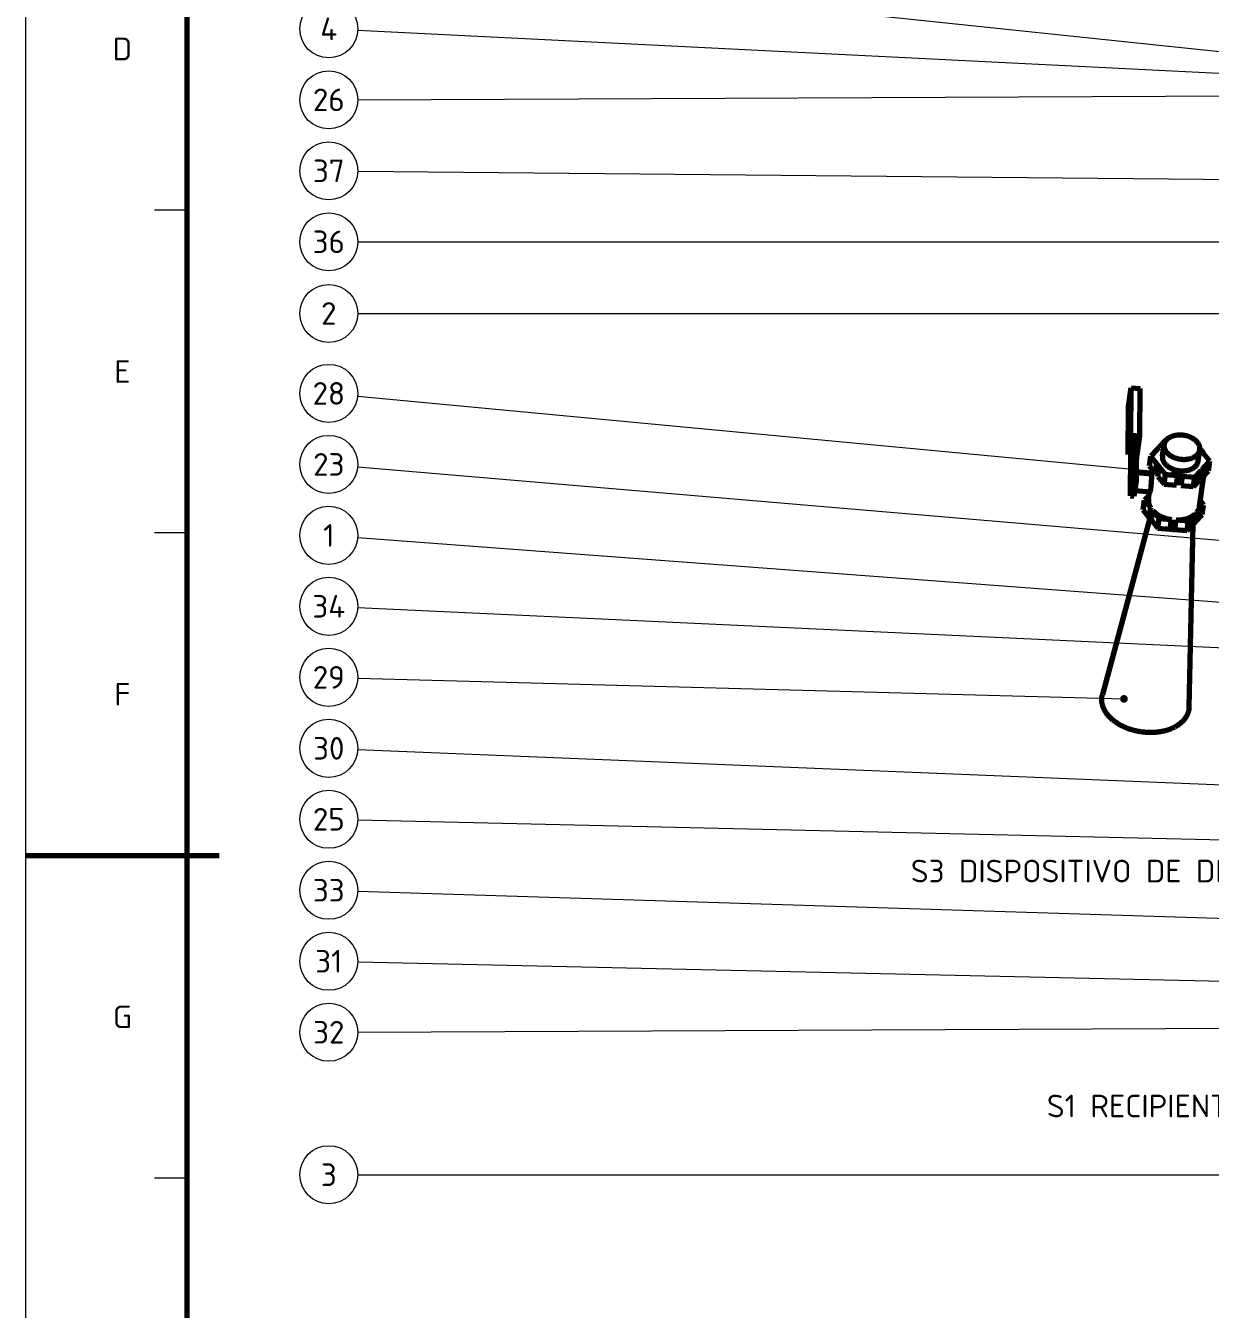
# Model space of a CAD drawing. Header units: millimetres. Extents: x 0 to 841, y 0 to 594.
# Drawn here: x 0 to 183.7, y 226.7 to 425.6 of the extents above; entities that cross this region are included whole.
import ezdxf
from ezdxf.enums import TextEntityAlignment as Align

# ---------------------------------------------------------------- set-up
doc = ezdxf.new("R2010")
doc.units = ezdxf.units.MM
for name, color, linetype, lineweight in [('01-VISIBLE', 7, 'CONTINUOUS', 70), ('06-TEXTO', 7, 'CONTINUOUS', 25), ('07-RECUADRO', 7, 'CONTINUOUS', 70), ('08-FINA', 5, 'CONTINUOUS', 18)]:
    doc.layers.add(name, color=color, linetype=linetype, lineweight=lineweight)
doc.styles.add('ISO3098', font='isocpeur.ttf')

msp = doc.modelspace()

# ---------------------------------------------------------------- hatches: boundary and pattern name
at = {"layer": '08-FINA'}
h = msp.add_hatch(color=7, dxfattribs=at)
h.dxf.hatch_style = 1
edge = h.paths.add_edge_path()
edge.add_arc((178.22, 356.28), 0.6, 0, 360)
h = msp.add_hatch(color=7, dxfattribs=at)
h.dxf.hatch_style = 1
edge = h.paths.add_edge_path()
edge.add_arc((170.29, 321.28), 0.6, 0, 360)

# ---------------------------------------------------------------- linework, layer by layer
at = {"layer": '01-VISIBLE'}
for p, q in [((171, 366.52), (171.42, 369.48)), ((171.35, 362.13), (171.42, 369.48)), ((171.42, 369.48), (172.82, 369.36)), ((172.74, 362.02), (172.82, 369.36)), ((170.93, 359.17), (171, 366.52)), ((170.93, 359.17), (171.35, 362.13)), ((171.35, 362.13), (172.74, 362.02)), ((171.37, 359.44), (171.71, 361.8)), ((171.64, 355.13), (171.71, 361.8)), ((172.3, 361.75), (171.71, 361.8)), ((172.24, 355.08), (172.3, 361.75)), ((172.32, 359.06), (172.74, 362.02)), ((176.77, 361.36), (175.8, 360.32)), ((176.26, 358.9), (176.51, 360.68)), ((176.83, 361.35), (176.77, 361.36)), ((182.3, 359.77), (182.07, 360.06)), ((170.93, 359.17), (171.37, 359.14)), ((171.3, 352.76), (171.37, 359.44)), ((172.28, 359.06), (172.32, 359.06)), ((174.25, 357.41), (174.46, 358.89)), ((175.43, 359.93), (174.46, 358.89)), ((174.46, 358.89), (175.41, 357.69)), ((181.8, 358.11), (182.06, 359.88)), ((182.63, 357.08), (183.61, 358.12)), ((183.61, 358.12), (182.65, 359.33)), ((183.4, 356.64), (183.61, 358.12)), ((174.58, 356.09), (172.25, 356.29)), ((174.25, 357.41), (175.2, 356.21)), ((174.61, 355.84), (174.75, 356.78)), ((175.2, 356.21), (175.41, 357.69)), ((175.55, 355.76), (175.77, 357.24)), ((175.77, 357.24), (176.72, 356.04)), ((181.29, 355.65), (182.27, 356.69)), ((182.06, 355.22), (182.27, 356.69)), ((182.42, 355.6), (182.63, 357.08)), ((182.42, 355.6), (183.4, 356.64)), ((171.3, 352.76), (171.64, 355.13)), ((171.64, 355.13), (172.24, 355.08)), ((171.9, 352.71), (172.24, 355.08)), ((175.55, 355.76), (176.51, 354.56)), ((176.51, 354.56), (176.72, 356.04)), ((176.51, 354.56), (178.44, 354.4)), ((176.72, 356.04), (178.65, 355.88)), ((178.44, 354.4), (178.65, 355.88)), ((179.15, 354.34), (179.36, 355.82)), ((179.15, 354.34), (181.08, 354.17)), ((179.36, 355.82), (181.29, 355.65)), ((181.08, 354.17), (181.29, 355.65)), ((181.08, 354.17), (182.06, 355.22)), ((182.02, 351.13), (182.7, 355.9)), ((171.3, 352.76), (171.9, 352.71)), ((174.35, 353.3), (172.01, 353.5)), ((174.18, 352.82), (173.49, 352.08)), ((174.1, 352.27), (174.25, 353.31)), ((173.28, 350.6), (173.49, 352.08)), ((173.28, 350.6), (174.23, 349.4)), ((173.49, 352.08), (174.44, 350.88)), ((174.23, 349.4), (174.44, 350.88)), ((174.58, 348.95), (174.79, 350.43)), ((174.79, 350.43), (175.75, 349.23)), ((181.45, 348.8), (181.66, 350.28)), ((181.66, 350.28), (182.63, 351.32)), ((182.63, 351.32), (182.14, 351.95)), ((182.42, 349.84), (182.63, 351.32)), ((174.3, 349.29), (166.96, 321.95)), ((174.58, 348.95), (175.54, 347.75)), ((175.54, 347.75), (175.75, 349.23)), ((175.75, 349.23), (177.68, 349.07)), ((177.46, 347.59), (177.68, 349.07)), ((178.18, 347.53), (178.39, 349.01)), ((178.39, 349.01), (180.32, 348.85)), ((180.11, 347.37), (180.32, 348.85)), ((180.11, 347.37), (181.09, 348.41)), ((180.32, 348.85), (181.3, 349.89)), ((181, 348.31), (180.38, 320.03)), ((181.09, 348.41), (181.3, 349.89)), ((181.45, 348.8), (182.42, 349.84)), ((175.54, 347.75), (177.46, 347.59)), ((178.18, 347.53), (180.11, 347.37))]:
    msp.add_line(p, q, dxfattribs=at)
for points in [[(182.07, 360.05), (182.07, 360.13), (182.06, 360.21), (182.05, 360.29), (182.03, 360.37), (182.01, 360.44), (181.99, 360.52), (181.96, 360.6), (181.93, 360.67), (181.89, 360.74), (181.85, 360.81), (181.81, 360.88), (181.76, 360.94), (181.71, 361.01), (181.66, 361.07), (181.61, 361.13), (181.55, 361.19), (181.5, 361.24), (181.44, 361.3), (181.38, 361.35), (181.31, 361.4), (181.25, 361.45), (181.19, 361.5), (181.12, 361.54), (181.05, 361.59), (180.98, 361.63), (180.91, 361.67), (180.84, 361.71), (180.77, 361.75), (180.7, 361.78), (180.63, 361.82), (180.55, 361.85), (180.48, 361.88), (180.4, 361.91), (180.33, 361.93), (180.25, 361.96), (180.18, 361.98), (180.1, 362.01), (180.02, 362.03), (179.94, 362.05), (179.86, 362.07), (179.79, 362.08), (179.71, 362.1), (179.63, 362.11), (179.55, 362.12), (179.47, 362.13), (179.39, 362.14), (179.31, 362.15), (179.23, 362.16), (179.15, 362.16), (179.07, 362.16), (178.99, 362.16), (178.91, 362.16), (178.83, 362.16), (178.75, 362.16), (178.67, 362.15), (178.59, 362.15), (178.51, 362.14), (178.43, 362.13), (178.35, 362.12), (178.27, 362.1), (178.19, 362.09), (178.11, 362.07), (178.03, 362.05), (177.96, 362.03), (177.88, 362.01), (177.8, 361.98), (177.73, 361.95), (177.65, 361.92), (177.58, 361.89), (177.5, 361.86), (177.43, 361.82), (177.36, 361.79), (177.29, 361.74), (177.23, 361.7), (177.16, 361.66), (177.09, 361.61), (177.03, 361.56), (176.97, 361.5), (176.91, 361.45), (176.86, 361.39), (176.81, 361.33), (176.76, 361.26), (176.71, 361.2), (176.67, 361.13), (176.63, 361.06), (176.6, 360.99), (176.57, 360.91), (176.55, 360.83), (176.53, 360.76), (176.51, 360.68)], [(175.8, 360.32), (175.73, 360.26), (175.67, 360.2), (175.6, 360.13), (175.55, 360.07), (175.49, 360), (175.43, 359.93)], [(176.51, 360.68), (176.51, 360.6), (176.5, 360.52), (176.5, 360.44), (176.51, 360.36), (176.52, 360.28), (176.54, 360.2), (176.56, 360.12), (176.58, 360.04), (176.61, 359.97), (176.65, 359.9), (176.68, 359.82), (176.72, 359.75), (176.77, 359.69), (176.81, 359.62), (176.86, 359.56), (176.91, 359.49), (176.96, 359.43), (177.02, 359.37), (177.08, 359.32), (177.13, 359.26), (177.2, 359.21), (177.26, 359.16), (177.32, 359.11), (177.39, 359.06), (177.45, 359.02), (177.52, 358.97), (177.59, 358.93), (177.66, 358.89), (177.73, 358.85), (177.8, 358.82), (177.87, 358.78), (177.94, 358.75), (178.02, 358.71), (178.09, 358.68), (178.17, 358.66), (178.24, 358.63), (178.32, 358.6), (178.4, 358.58), (178.47, 358.56), (178.55, 358.53), (178.63, 358.51), (178.71, 358.5), (178.79, 358.48), (178.86, 358.46), (178.94, 358.45), (179.02, 358.44), (179.1, 358.43), (179.18, 358.42), (179.26, 358.41), (179.34, 358.41), (179.42, 358.4), (179.5, 358.4), (179.58, 358.4), (179.66, 358.4), (179.74, 358.4), (179.83, 358.4), (179.91, 358.41), (179.99, 358.41), (180.07, 358.42), (180.15, 358.43), (180.22, 358.44), (180.3, 358.46), (180.38, 358.47), (180.46, 358.49), (180.54, 358.51), (180.62, 358.53), (180.69, 358.55), (180.77, 358.58), (180.85, 358.61), (180.92, 358.64), (180.99, 358.67), (181.07, 358.7), (181.14, 358.74), (181.21, 358.78), (181.28, 358.82), (181.35, 358.86), (181.41, 358.9), (181.48, 358.95), (181.54, 359), (181.6, 359.06), (181.66, 359.11), (181.71, 359.17), (181.77, 359.23), (181.81, 359.3), (181.86, 359.36), (181.9, 359.43), (181.94, 359.5), (181.97, 359.58), (182, 359.65), (182.03, 359.73), (182.04, 359.81), (182.06, 359.88)], [(176.26, 358.9), (176.25, 358.82), (176.25, 358.74), (176.25, 358.66), (176.26, 358.58), (176.27, 358.5), (176.28, 358.42), (176.31, 358.34), (176.33, 358.27), (176.36, 358.19), (176.39, 358.12), (176.43, 358.05), (176.47, 357.98), (176.51, 357.91), (176.56, 357.84), (176.61, 357.78), (176.66, 357.72), (176.71, 357.66), (176.76, 357.6), (176.82, 357.54), (176.88, 357.49), (176.94, 357.44), (177, 357.38), (177.07, 357.34), (177.13, 357.29), (177.2, 357.24), (177.27, 357.2), (177.33, 357.16), (177.4, 357.12), (177.47, 357.08), (177.55, 357.04), (177.62, 357.01), (177.69, 356.97), (177.76, 356.94), (177.84, 356.91), (177.91, 356.88), (177.99, 356.85), (178.07, 356.83), (178.14, 356.8), (178.22, 356.78), (178.3, 356.76), (178.38, 356.74), (178.45, 356.72), (178.53, 356.7), (178.61, 356.69), (178.69, 356.68), (178.77, 356.66), (178.85, 356.65), (178.93, 356.64), (179.01, 356.64), (179.09, 356.63), (179.17, 356.63), (179.25, 356.62), (179.33, 356.62), (179.41, 356.62), (179.49, 356.62), (179.57, 356.63), (179.65, 356.63), (179.73, 356.64), (179.81, 356.65), (179.89, 356.66), (179.97, 356.67), (180.05, 356.68), (180.13, 356.7), (180.21, 356.72), (180.29, 356.74), (180.36, 356.76), (180.44, 356.78), (180.52, 356.8), (180.59, 356.83), (180.67, 356.86), (180.74, 356.89), (180.81, 356.93), (180.89, 356.96), (180.96, 357), (181.03, 357.04), (181.09, 357.08), (181.16, 357.13), (181.22, 357.18), (181.29, 357.23), (181.35, 357.28), (181.4, 357.34), (181.46, 357.4), (181.51, 357.46), (181.56, 357.52), (181.61, 357.59), (181.65, 357.66), (181.69, 357.73), (181.72, 357.8), (181.75, 357.88), (181.77, 357.95), (181.79, 358.03), (181.8, 358.11)], [(181.8, 358.11), (181.81, 358.14), (181.81, 358.16), (181.81, 358.19), (181.82, 358.22), (181.82, 358.25), (181.82, 358.27)], [(182.06, 359.88), (182.06, 359.91), (182.06, 359.94), (182.07, 359.97), (182.07, 359.99), (182.07, 360.02), (182.07, 360.05)], [(182.65, 359.33), (182.61, 359.39), (182.56, 359.46), (182.51, 359.52), (182.46, 359.59), (182.41, 359.65), (182.36, 359.71), (182.3, 359.77)], [(174.61, 355.73), (174.61, 355.79), (174.61, 355.85), (174.61, 355.91), (174.61, 355.97), (174.6, 356.04), (174.58, 356.09)], [(175.41, 357.69), (175.46, 357.62), (175.5, 357.55), (175.55, 357.49), (175.6, 357.42), (175.66, 357.36), (175.71, 357.3), (175.77, 357.24)], [(182.27, 356.69), (182.34, 356.75), (182.4, 356.81), (182.46, 356.88), (182.52, 356.94), (182.58, 357.01), (182.63, 357.08)], [(174.35, 353.3), (174.38, 353.37), (174.4, 353.45), (174.42, 353.53), (174.43, 353.61), (174.44, 353.69), (174.46, 353.77), (174.47, 353.85), (174.48, 353.94), (174.49, 354.02), (174.5, 354.1), (174.51, 354.18), (174.52, 354.26), (174.52, 354.34), (174.53, 354.42), (174.54, 354.51), (174.55, 354.59), (174.55, 354.67), (174.56, 354.75), (174.57, 354.83), (174.57, 354.91), (174.58, 354.99), (174.58, 355.08), (174.59, 355.16), (174.59, 355.24), (174.6, 355.32), (174.6, 355.4), (174.61, 355.49), (174.61, 355.57), (174.61, 355.65), (174.61, 355.73)], [(178.65, 355.88), (178.74, 355.86), (178.83, 355.85), (178.92, 355.84), (179.01, 355.83), (179.1, 355.83), (179.18, 355.82), (179.27, 355.82), (179.36, 355.82)], [(174.1, 352.27), (174.09, 352.19), (174.09, 352.1), (174.08, 352.02), (174.08, 351.94), (174.09, 351.86), (174.1, 351.78), (174.11, 351.7), (174.13, 351.62), (174.14, 351.54), (174.17, 351.46), (174.19, 351.39), (174.22, 351.31), (174.25, 351.24), (174.28, 351.16), (174.32, 351.09), (174.36, 351.02), (174.4, 350.95), (174.44, 350.88)], [(174.79, 350.43), (174.85, 350.38), (174.91, 350.32), (174.97, 350.26), (175.03, 350.21), (175.09, 350.16), (175.15, 350.11), (175.22, 350.06), (175.28, 350.01), (175.35, 349.96), (175.41, 349.91), (175.48, 349.87), (175.55, 349.82), (175.62, 349.78), (175.69, 349.74), (175.76, 349.7), (175.83, 349.66), (175.9, 349.62), (175.98, 349.59), (176.05, 349.55), (176.12, 349.52), (176.2, 349.49), (176.27, 349.45), (176.35, 349.42), (176.42, 349.39), (176.5, 349.37), (176.57, 349.34), (176.65, 349.31), (176.73, 349.29), (176.81, 349.26), (176.88, 349.24), (176.96, 349.22), (177.04, 349.2), (177.12, 349.18), (177.2, 349.16), (177.28, 349.14), (177.36, 349.12), (177.44, 349.11), (177.52, 349.09), (177.6, 349.08), (177.68, 349.07)], [(181.66, 350.28), (181.71, 350.35), (181.76, 350.42), (181.8, 350.49), (181.84, 350.57), (181.88, 350.64), (181.91, 350.72), (181.94, 350.8), (181.97, 350.88), (181.99, 350.97), (182.01, 351.05), (182.02, 351.13)], [(174.23, 349.4), (174.27, 349.33), (174.32, 349.27), (174.37, 349.2), (174.42, 349.14), (174.47, 349.07), (174.53, 349.01), (174.58, 348.95)], [(178.39, 349.01), (178.47, 349.01), (178.56, 349.01), (178.64, 349.01), (178.72, 349.01), (178.8, 349.01), (178.88, 349.02), (178.96, 349.02), (179.04, 349.03), (179.13, 349.04), (179.21, 349.05), (179.29, 349.06), (179.37, 349.07), (179.45, 349.08), (179.53, 349.1), (179.61, 349.12), (179.69, 349.13), (179.77, 349.15), (179.85, 349.17), (179.93, 349.19), (180, 349.21), (180.08, 349.24), (180.16, 349.26), (180.24, 349.29), (180.31, 349.32), (180.39, 349.35), (180.46, 349.38), (180.54, 349.41), (180.61, 349.45), (180.69, 349.48), (180.76, 349.52), (180.83, 349.56), (180.9, 349.6), (180.97, 349.65), (181.04, 349.69), (181.1, 349.74), (181.17, 349.79), (181.23, 349.84), (181.3, 349.89)], [(181.09, 348.41), (181.15, 348.47), (181.22, 348.53), (181.28, 348.59), (181.34, 348.66), (181.39, 348.73), (181.45, 348.8)], [(177.46, 347.59), (177.55, 347.58), (177.64, 347.57), (177.73, 347.56), (177.82, 347.55), (177.91, 347.54), (178, 347.54), (178.09, 347.53), (178.18, 347.53)], [(166.86, 321.2), (166.86, 321.28), (166.87, 321.37), (166.87, 321.45), (166.88, 321.53), (166.89, 321.62), (166.91, 321.7), (166.92, 321.78), (166.94, 321.87), (166.96, 321.95)], [(180.38, 320.03), (180.38, 319.95), (180.38, 319.87), (180.37, 319.79), (180.36, 319.71), (180.35, 319.63), (180.33, 319.55), (180.32, 319.48), (180.3, 319.4), (180.28, 319.32), (180.26, 319.24), (180.24, 319.17), (180.21, 319.09), (180.18, 319.02), (180.15, 318.94), (180.12, 318.87), (180.09, 318.79), (180.05, 318.72), (180.02, 318.65), (179.98, 318.58), (179.94, 318.51), (179.9, 318.44), (179.85, 318.38), (179.81, 318.31), (179.76, 318.24), (179.72, 318.18), (179.67, 318.12), (179.62, 318.06), (179.56, 317.99), (179.51, 317.93), (179.46, 317.87), (179.4, 317.82), (179.35, 317.76), (179.29, 317.7), (179.23, 317.65), (179.17, 317.6), (179.11, 317.54), (179.05, 317.49), (178.99, 317.44), (178.92, 317.39), (178.86, 317.34), (178.8, 317.3), (178.73, 317.25), (178.66, 317.21), (178.6, 317.16), (178.53, 317.12), (178.46, 317.08), (178.39, 317.03), (178.32, 316.99), (178.25, 316.96), (178.18, 316.92), (178.11, 316.88), (178.04, 316.84), (177.97, 316.81), (177.9, 316.77), (177.83, 316.74), (177.75, 316.71), (177.68, 316.68), (177.61, 316.64), (177.53, 316.61), (177.46, 316.59), (177.38, 316.56), (177.31, 316.53), (177.23, 316.5), (177.16, 316.48), (177.08, 316.45), (177, 316.43), (176.93, 316.41), (176.85, 316.38), (176.77, 316.36), (176.7, 316.34), (176.62, 316.32), (176.54, 316.3), (176.46, 316.28), (176.38, 316.27), (176.31, 316.25), (176.23, 316.23), (176.15, 316.22), (176.07, 316.2), (175.99, 316.19), (175.91, 316.17), (175.83, 316.16), (175.75, 316.15), (175.68, 316.14), (175.6, 316.13), (175.52, 316.12), (175.44, 316.11), (175.36, 316.1), (175.28, 316.09), (175.2, 316.09), (175.12, 316.08), (175.04, 316.08), (174.96, 316.07), (174.88, 316.07), (174.8, 316.06), (174.72, 316.06), (174.64, 316.06), (174.56, 316.06), (174.48, 316.06), (174.4, 316.06), (174.32, 316.06), (174.24, 316.06), (174.16, 316.06), (174.08, 316.06), (174, 316.06), (173.92, 316.07), (173.84, 316.07), (173.76, 316.08), (173.68, 316.08), (173.6, 316.09), (173.52, 316.1), (173.44, 316.1), (173.36, 316.11), (173.28, 316.12), (173.2, 316.13), (173.12, 316.14), (173.04, 316.15), (172.96, 316.16), (172.88, 316.17), (172.8, 316.19), (172.73, 316.2), (172.65, 316.21), (172.57, 316.23), (172.49, 316.24), (172.41, 316.26), (172.33, 316.27), (172.25, 316.29), (172.18, 316.31), (172.1, 316.32), (172.02, 316.34), (171.94, 316.36), (171.87, 316.38), (171.79, 316.4), (171.71, 316.42), (171.63, 316.45), (171.56, 316.47), (171.48, 316.49), (171.4, 316.51), (171.33, 316.54), (171.25, 316.56), (171.18, 316.59), (171.1, 316.61), (171.02, 316.64), (170.95, 316.67), (170.87, 316.7), (170.8, 316.73), (170.73, 316.75), (170.65, 316.78), (170.58, 316.81), (170.5, 316.85), (170.43, 316.88), (170.36, 316.91), (170.28, 316.94), (170.21, 316.98), (170.14, 317.01), (170.07, 317.05), (170, 317.08), (169.92, 317.12), (169.85, 317.16), (169.78, 317.19), (169.71, 317.23), (169.64, 317.27), (169.57, 317.31), (169.5, 317.35), (169.44, 317.39), (169.37, 317.44), (169.3, 317.48), (169.23, 317.52), (169.17, 317.57), (169.1, 317.61), (169.03, 317.66), (168.97, 317.7), (168.9, 317.75), (168.84, 317.8), (168.78, 317.85), (168.71, 317.89), (168.65, 317.94), (168.59, 318), (168.53, 318.05), (168.47, 318.1), (168.41, 318.15), (168.35, 318.21), (168.29, 318.26), (168.23, 318.32), (168.17, 318.37), (168.12, 318.43), (168.06, 318.49), (168.01, 318.54), (167.95, 318.6), (167.9, 318.66), (167.85, 318.72), (167.8, 318.79), (167.75, 318.85), (167.7, 318.91), (167.65, 318.97), (167.6, 319.04), (167.56, 319.1), (167.51, 319.17), (167.47, 319.24), (167.42, 319.31), (167.38, 319.37), (167.34, 319.44), (167.3, 319.51), (167.27, 319.58), (167.23, 319.65), (167.2, 319.73), (167.16, 319.8), (167.13, 319.87), (167.1, 319.95), (167.07, 320.02), (167.04, 320.1), (167.02, 320.17), (167, 320.25), (166.97, 320.33), (166.95, 320.4), (166.94, 320.48), (166.92, 320.56), (166.91, 320.64), (166.89, 320.72), (166.88, 320.8), (166.87, 320.88), (166.87, 320.96), (166.86, 321.04), (166.86, 321.12), (166.86, 321.2)]]:
    msp.add_lwpolyline(points, dxfattribs=at)
at = {"layer": '07-RECUADRO'}
msp.add_line((0, 297), (30, 297), dxfattribs=at)
msp.add_lwpolyline([(25, 10), (831, 10), (831, 584), (25, 584)], close=True, dxfattribs=at)
at = {"layer": '08-FINA'}
for p, q in [((51.48, 435.64), (189.71, 421.13)), ((51.49, 424.89), (282.98, 413.4)), ((51.5, 414.13), (208.02, 414.8)), ((51.5, 403.07), (292.41, 400.78)), ((25, 397), (20, 397)), ((51.5, 392.11), (288.73, 392.11)), ((51.5, 381.01), (273.6, 381.01)), ((51.48, 368.2), (178.22, 356.28)), ((51.48, 357.24), (328.31, 333.71)), ((25, 347), (20, 347)), ((51.49, 346.29), (268.88, 330)), ((51.5, 335.42), (309.25, 323.5)), ((51.5, 324.5), (170.29, 321.28)), ((51.5, 313.44), (286.26, 303.83)), ((51.5, 302.52), (209.32, 298.92)), ((51.5, 291.48), (256.93, 285.03)), ((51.5, 280.52), (266.11, 275.78)), ((51.5, 269.64), (286.21, 270.68)), ((25, 247), (20, 247)), ((51.5, 247.54), (270.66, 247.54))]:
    msp.add_line(p, q, dxfattribs=at)
msp.add_lwpolyline([(0, 0), (841, 0), (841, 594), (0, 594)], close=True, dxfattribs=at)
for centre in [(47, 425.11), (47, 414.11), (47, 403.11), (47, 392.11), (47, 381.01), (47, 368.62), (47, 357.62), (47, 346.62), (47, 335.62), (47, 324.62), (47, 313.62), (47, 302.62), (47, 291.62), (47, 280.62), (47, 269.62), (47, 247.54)]:
    msp.add_circle(centre, 4.5, dxfattribs=at)

# ---------------------------------------------------------------- texts
at = {"layer": '06-TEXTO', "style": 'ISO3098'}
for s, p in [('4', (47, 425.11)), ('D', (15, 422)), ('26', (47, 414.11)), ('37', (47, 403.11)), ('36', (47, 392.11)), ('2', (47, 381.01)), ('E', (15, 372)), ('28', (47, 368.62)), ('23', (47, 357.62)), ('1', (47, 346.62)), ('34', (47, 335.62)), ('29', (47, 324.62)), ('F', (15, 322)), ('30', (47, 313.62)), ('25', (47, 302.62)), ('S3 DISPOSITIVO DE DESCARGA', (170.83, 294.6)), ('33', (47, 291.62)), ('31', (47, 280.62)), ('G', (15, 272)), ('32', (47, 269.62)), ('S1 RECIPIENTE (CILINDRO) (FL_REC_ABC_50kg)', (207.48, 258.19)), ('3', (47, 247.54))]:
    msp.add_text(s, height=3.5, dxfattribs=at).set_placement(p, align=Align.MIDDLE_CENTER)

doc.saveas('drawing.dxf')
